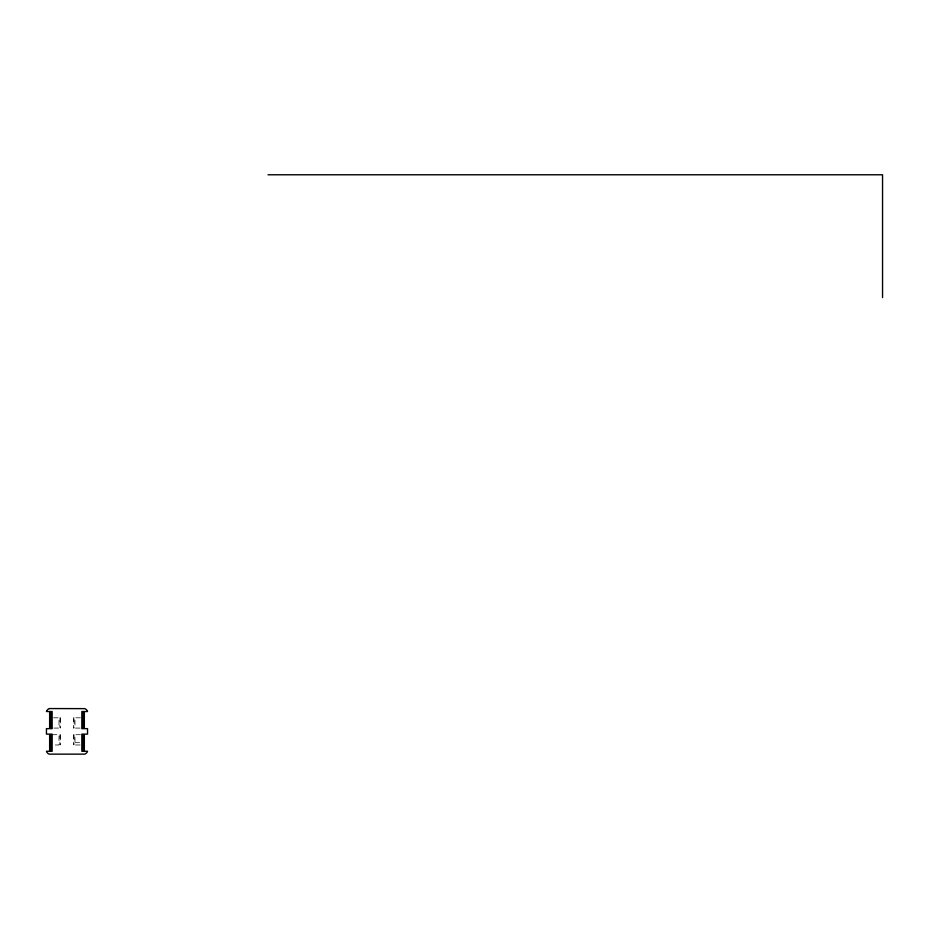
<?xml version="1.0" encoding="UTF-8"?>
<svg xmlns="http://www.w3.org/2000/svg" width="929" height="929" viewBox="0 0 929 929"><rect width="100%" height="100%" fill="white"/><g stroke="black" fill="none" stroke-linecap="round" stroke-linejoin="round"><path stroke-width="0.7" stroke-dasharray="4.64 3.48" d="M53.522 717.803L59.003 717.803L59.003 728.081L53.522 728.081M80.463 717.803L74.982 717.803L74.982 728.081L80.463 728.081M52.152 734.7L59.003 734.7L59.003 744.977L53.522 744.977M80.463 734.7L74.982 734.7L74.982 744.977L80.463 744.977M74.982 742.689L81.833 742.689M60.606 717.803L59.92 717.803L59.92 727.848L60.606 727.848L60.606 717.803M74.076 717.803L73.391 717.803L73.391 728.081L74.076 728.081L74.076 717.803M60.606 734.7L59.92 734.7L59.92 744.744L60.606 744.744L60.606 734.7M74.076 734.7L73.391 734.7L73.391 744.744L74.076 744.744L74.076 734.7"/><path stroke-width="1.39" d="M268.017 174.78L882.55 174.78L882.55 297.594M84.342 712.102L84.342 728.081M84.342 734.7L84.342 750.678M82.971 712.102L82.971 728.081M82.971 734.7L82.971 750.678M51.014 712.102L51.014 728.081M51.014 734.7L51.014 750.678M49.643 712.102L49.643 728.081M49.643 734.7L49.643 750.678M49.504 708.56L49.237 708.641A4.587 4.587 0 0 0 46.45 711.533L52.152 711.533L52.152 728.65L46.45 728.65L46.45 734.131L52.152 734.131L52.152 751.247L46.45 751.247A4.587 4.587 0 0 0 49.237 754.139L84.748 754.139A4.587 4.587 0 0 0 87.535 751.247L81.833 751.247L81.833 734.131L87.535 734.131L87.535 728.65L81.833 728.65L81.833 711.533L87.535 711.533A4.587 4.587 0 0 0 84.748 708.641L49.504 708.56"/></g></svg>
